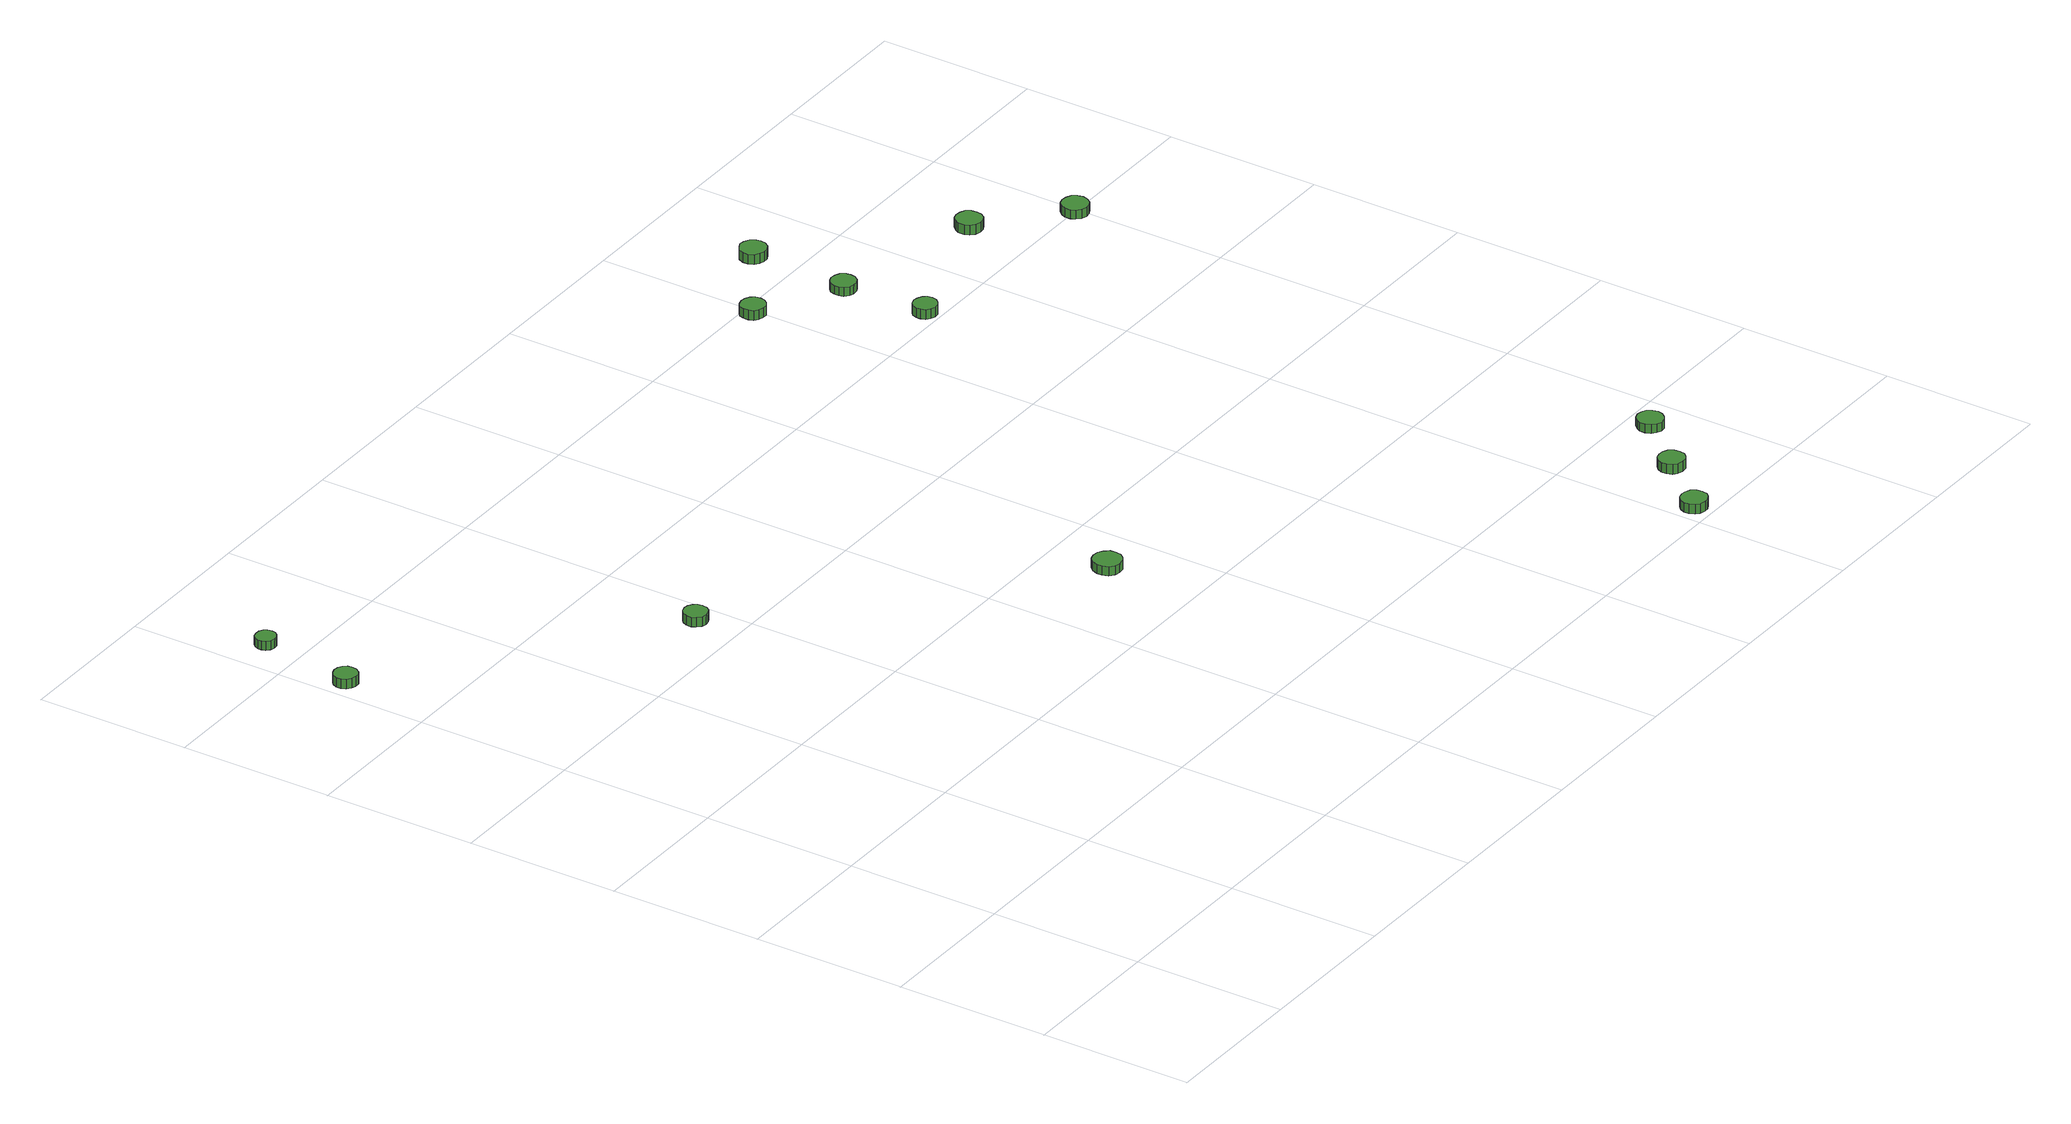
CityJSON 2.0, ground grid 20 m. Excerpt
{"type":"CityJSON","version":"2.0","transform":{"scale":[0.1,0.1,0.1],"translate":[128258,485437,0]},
"CityObjects":{
"tree1":{"type":"SolitaryVegetationObject","attributes":{"function":"something"},"geometry":[{"type":"MultiSurface","lod":"1","boundaries":[[[0,1,2,3,4,5,6,7,8,9,10,11,12,13,14]],[[15,16,17,18,19,20,21,22,23,24,25,26,27,28,29]],[[0,29,28,1]],[[1,28,27,2]],[[2,27,26,3]],[[3,26,25,4]],[[4,25,24,5]],[[5,24,23,6]],[[6,23,22,7]],[[7,22,21,8]],[[8,21,20,9]],[[9,20,19,10]],[[10,19,18,11]],[[11,18,17,12]],[[12,17,16,13]],[[13,16,15,14]],[[14,15,29,0]]]}]},
"tree2":{"type":"SolitaryVegetationObject","attributes":{"function":"something"},"geometry":[{"type":"MultiSurface","lod":"1","boundaries":[[[30,31,32,33,34,35,36,37,38,39,40,41,42,43,44]],[[45,46,47,48,49,50,51,52,53,54,55,56,57,58,59]],[[30,59,58,31]],[[31,58,57,32]],[[32,57,56,33]],[[33,56,55,34]],[[34,55,54,35]],[[35,54,53,36]],[[36,53,52,37]],[[37,52,51,38]],[[38,51,50,39]],[[39,50,49,40]],[[40,49,48,41]],[[41,48,47,42]],[[42,47,46,43]],[[43,46,45,44]],[[44,45,59,30]]]}]},
"tree3":{"type":"SolitaryVegetationObject","attributes":{"function":"something"},"geometry":[{"type":"MultiSurface","lod":"1","boundaries":[[[60,61,62,63,64,65,66,67,68,69,70,71,72,73,74]],[[75,76,77,78,79,80,81,82,83,84,85,86,87,88,89]],[[60,89,88,61]],[[61,88,87,62]],[[62,87,86,63]],[[63,86,85,64]],[[64,85,84,65]],[[65,84,83,66]],[[66,83,82,67]],[[67,82,81,68]],[[68,81,80,69]],[[69,80,79,70]],[[70,79,78,71]],[[71,78,77,72]],[[72,77,76,73]],[[73,76,75,74]],[[74,75,89,60]]]}]},
"tree4":{"type":"SolitaryVegetationObject","attributes":{"function":"something"},"geometry":[{"type":"MultiSurface","lod":"1","boundaries":[[[90,91,92,93,94,95,96,97,98,99,100,101,102,103,104]],[[105,106,107,108,109,110,111,112,113,114,115,116,117,118,119]],[[90,119,118,91]],[[91,118,117,92]],[[92,117,116,93]],[[93,116,115,94]],[[94,115,114,95]],[[95,114,113,96]],[[96,113,112,97]],[[97,112,111,98]],[[98,111,110,99]],[[99,110,109,100]],[[100,109,108,101]],[[101,108,107,102]],[[102,107,106,103]],[[103,106,105,104]],[[104,105,119,90]]]}]},
"tree5":{"type":"SolitaryVegetationObject","attributes":{"function":"something"},"geometry":[{"type":"MultiSurface","lod":"1","boundaries":[[[120,121,122,123,124,125,126,127,128,129,130,131,132,133,134]],[[135,136,137,138,139,140,141,142,143,144,145,146,147,148,149]],[[120,149,148,121]],[[121,148,147,122]],[[122,147,146,123]],[[123,146,145,124]],[[124,145,144,125]],[[125,144,143,126]],[[126,143,142,127]],[[127,142,141,128]],[[128,141,140,129]],[[129,140,139,130]],[[130,139,138,131]],[[131,138,137,132]],[[132,137,136,133]],[[133,136,135,134]],[[134,135,149,120]]]}]},
"tree6":{"type":"SolitaryVegetationObject","attributes":{"function":"something"},"geometry":[{"type":"MultiSurface","lod":"1","boundaries":[[[150,151,152,153,154,155,156,157,158,159,160,161,162,163,164]],[[165,166,167,168,169,170,171,172,173,174,175,176,177,178,179]],[[150,179,178,151]],[[151,178,177,152]],[[152,177,176,153]],[[153,176,175,154]],[[154,175,174,155]],[[155,174,173,156]],[[156,173,172,157]],[[157,172,171,158]],[[158,171,170,159]],[[159,170,169,160]],[[160,169,168,161]],[[161,168,167,162]],[[162,167,166,163]],[[163,166,165,164]],[[164,165,179,150]]]}]},
"tree7":{"type":"SolitaryVegetationObject","attributes":{"function":"something"},"geometry":[{"type":"MultiSurface","lod":"1","boundaries":[[[180,181,182,183,184,185,186,187,188,189,190,191,192,193,194]],[[195,196,197,198,199,200,201,202,203,204,205,206,207,208,209]],[[180,209,208,181]],[[181,208,207,182]],[[182,207,206,183]],[[183,206,205,184]],[[184,205,204,185]],[[185,204,203,186]],[[186,203,202,187]],[[187,202,201,188]],[[188,201,200,189]],[[189,200,199,190]],[[190,199,198,191]],[[191,198,197,192]],[[192,197,196,193]],[[193,196,195,194]],[[194,195,209,180]]]}]},
"tree8":{"type":"SolitaryVegetationObject","attributes":{"function":"something"},"geometry":[{"type":"MultiSurface","lod":"1","boundaries":[[[210,211,212,213,214,215,216,217,218,219,220,221,222,223,224]],[[225,226,227,228,229,230,231,232,233,234,235,236,237,238,239]],[[210,239,238,211]],[[211,238,237,212]],[[212,237,236,213]],[[213,236,235,214]],[[214,235,234,215]],[[215,234,233,216]],[[216,233,232,217]],[[217,232,231,218]],[[218,231,230,219]],[[219,230,229,220]],[[220,229,228,221]],[[221,228,227,222]],[[222,227,226,223]],[[223,226,225,224]],[[224,225,239,210]]]}]},
"tree9":{"type":"SolitaryVegetationObject","attributes":{"function":"something"},"geometry":[{"type":"MultiSurface","lod":"1","boundaries":[[[240,241,242,243,244,245,246,247,248,249,250,251,252,253,254]],[[255,256,257,258,259,260,261,262,263,264,265,266,267,268,269]],[[240,269,268,241]],[[241,268,267,242]],[[242,267,266,243]],[[243,266,265,244]],[[244,265,264,245]],[[245,264,263,246]],[[246,263,262,247]],[[247,262,261,248]],[[248,261,260,249]],[[249,260,259,250]],[[250,259,258,251]],[[251,258,257,252]],[[252,257,256,253]],[[253,256,255,254]],[[254,255,269,240]]]}]},
"tree10":{"type":"SolitaryVegetationObject","attributes":{"function":"something"},"geometry":[{"type":"MultiSurface","lod":"1","boundaries":[[[270,271,272,273,274,275,276,277,278,279,280,281,282,283,284]],[[285,286,287,288,289,290,291,292,293,294,295,296,297,298,299]],[[270,299,298,271]],[[271,298,297,272]],[[272,297,296,273]],[[273,296,295,274]],[[274,295,294,275]],[[275,294,293,276]],[[276,293,292,277]],[[277,292,291,278]],[[278,291,290,279]],[[279,290,289,280]],[[280,289,288,281]],[[281,288,287,282]],[[282,287,286,283]],[[283,286,285,284]],[[284,285,299,270]]]}]},
"tree11":{"type":"SolitaryVegetationObject","attributes":{"function":"something"},"geometry":[{"type":"MultiSurface","lod":"1","boundaries":[[[300,301,302,303,304,305,306,307,308,309,310,311,312,313,314]],[[315,316,317,318,319,320,321,322,323,324,325,326,327,328,329]],[[300,329,328,301]],[[301,328,327,302]],[[302,327,326,303]],[[303,326,325,304]],[[304,325,324,305]],[[305,324,323,306]],[[306,323,322,307]],[[307,322,321,308]],[[308,321,320,309]],[[309,320,319,310]],[[310,319,318,311]],[[311,318,317,312]],[[312,317,316,313]],[[313,316,315,314]],[[314,315,329,300]]]}]},
"tree12":{"type":"SolitaryVegetationObject","attributes":{"function":"something"},"geometry":[{"type":"MultiSurface","lod":"1","boundaries":[[[330,331,332,333,334,335,336,337,338,339,340,341,342,343,344]],[[345,346,347,348,349,350,351,352,353,354,355,356,357,358,359]],[[330,359,358,331]],[[331,358,357,332]],[[332,357,356,333]],[[333,356,355,334]],[[334,355,354,335]],[[335,354,353,336]],[[336,353,352,337]],[[337,352,351,338]],[[338,351,350,339]],[[339,350,349,340]],[[340,349,348,341]],[[341,348,347,342]],[[342,347,346,343]],[[343,346,345,344]],[[344,345,359,330]]]}]},
"tree13":{"type":"SolitaryVegetationObject","attributes":{"function":"something"},"geometry":[{"type":"MultiSurface","lod":"1","boundaries":[[[360,361,362,363,364,365,366,367,368,369,370,371,372,373,374]],[[375,376,377,378,379,380,381,382,383,384,385,386,387,388,389]],[[360,389,388,361]],[[361,388,387,362]],[[362,387,386,363]],[[363,386,385,364]],[[364,385,384,365]],[[365,384,383,366]],[[366,383,382,367]],[[367,382,381,368]],[[368,381,380,369]],[[369,380,379,370]],[[370,379,378,371]],[[371,378,377,372]],[[372,377,376,373]],[[373,376,375,374]],[[374,375,389,360]]]}]}
},
"vertices":[
[34,1118,25],[33,1124,25],[29,1129,25],[24,1132,25],[18,1133,25],[12,1131,25],[7,1127,25],[4,1121,25],[4,1115,25],[7,1109,25],[12,1105,25],[18,1103,25],[24,1103,25],[29,1106,25],[33,1112,25],[33,1112,12],[29,1106,12],[24,1103,12],[18,1103,12],[12,1105,12],[7,1109,12],[4,1115,12],[4,1121,12],[7,1127,12],[12,1131,12],[18,1133,12],[24,1132,12],[29,1129,12],[33,1124,12],[34,1118,12],
[52,1242,25],[51,1248,25],[48,1252,25],[43,1255,25],[38,1255,25],[32,1254,25],[28,1250,25],[26,1245,25],[26,1240,25],[28,1235,25],[32,1231,25],[38,1229,25],[43,1230,25],[48,1233,25],[51,1237,25],[51,1237,13],[48,1233,13],[43,1230,13],[38,1229,13],[32,1231,13],[28,1235,13],[26,1240,13],[26,1245,13],[28,1250,13],[32,1254,13],[38,1255,13],[43,1255,13],[48,1252,13],[51,1248,13],[52,1242,13],
[365,846,33],[364,852,33],[360,857,33],[355,860,33],[349,861,33],[343,859,33],[338,855,33],[335,849,33],[335,842,33],[338,837,33],[343,832,33],[349,830,33],[355,831,33],[360,834,33],[364,839,33],[364,839,20],[360,834,20],[355,831,20],[349,830,20],[343,832,20],[338,837,20],[335,842,20],[335,849,20],[338,855,20],[343,859,20],[349,861,20],[355,860,20],[360,857,20],[364,852,20],[365,846,20],
[744,516,24],[743,524,24],[738,530,24],[732,534,24],[724,535,24],[717,533,24],[711,527,24],[708,520,24],[708,513,24],[711,505,24],[717,500,24],[724,498,24],[732,499,24],[738,503,24],[743,509,24],[743,509,12],[738,503,12],[732,499,12],[724,498,12],[717,500,12],[711,505,12],[708,513,12],[708,520,12],[711,527,12],[717,533,12],[724,535,12],[732,534,12],[738,530,12],[743,524,12],[744,516,12],
[1244,25,18],[1243,32,18],[1239,38,18],[1232,41,18],[1226,42,18],[1219,40,18],[1214,35,18],[1211,29,18],[1211,22,18],[1214,15,18],[1219,11,18],[1226,9,18],[1232,9,18],[1239,13,18],[1243,18,18],[1243,18,5],[1239,13,5],[1232,9,5],[1226,9,5],[1219,11,5],[1214,15,5],[1211,22,5],[1211,29,5],[1214,35,5],[1219,40,5],[1226,42,5],[1232,41,5],[1239,38,5],[1243,32,5],[1244,25,5],
[1306,97,18],[1305,104,18],[1301,110,18],[1295,113,18],[1288,114,18],[1281,112,18],[1276,107,18],[1273,101,18],[1273,94,18],[1276,87,18],[1281,83,18],[1288,81,18],[1295,81,18],[1301,85,18],[1305,90,18],[1305,90,5],[1301,85,5],[1295,81,5],[1288,81,5],[1281,83,5],[1276,87,5],[1273,94,5],[1273,101,5],[1276,107,5],[1281,112,5],[1288,114,5],[1295,113,5],[1301,110,5],[1305,104,5],[1306,97,5],
[1000,1180,26],[999,1187,26],[995,1192,26],[989,1195,26],[983,1196,26],[976,1194,26],[971,1190,26],[969,1184,26],[969,1177,26],[971,1171,26],[976,1167,26],[983,1165,26],[989,1165,26],[995,1169,26],[999,1174,26],[999,1174,13],[995,1169,13],[989,1165,13],[983,1165,13],[976,1167,13],[971,1171,13],[969,1177,13],[969,1184,13],[971,1190,13],[976,1194,13],[983,1196,13],[989,1195,13],[995,1192,13],[999,1187,13],[1000,1180,13],
[1111,1013,26],[1110,1019,26],[1106,1024,26],[1100,1027,26],[1094,1028,26],[1088,1026,26],[1083,1022,26],[1081,1016,26],[1081,1010,26],[1083,1004,26],[1088,1000,26],[1094,998,26],[1100,998,26],[1106,1002,26],[1110,1007,26],[1110,1007,13],[1106,1002,13],[1100,998,13],[1094,998,13],[1088,1000,13],[1083,1004,13],[1081,1010,13],[1081,1016,13],[1083,1022,13],[1088,1026,13],[1094,1028,13],[1100,1027,13],[1106,1024,13],[1110,1019,13],[1111,1013,13],
[1369,168,18],[1367,175,18],[1363,181,18],[1357,184,18],[1350,185,18],[1344,183,18],[1339,178,18],[1336,172,18],[1336,165,18],[1339,158,18],[1344,154,18],[1350,151,18],[1357,152,18],[1363,156,18],[1367,161,18],[1367,161,6],[1363,156,6],[1357,152,6],[1350,151,6],[1344,154,6],[1339,158,6],[1336,165,6],[1336,172,6],[1339,178,6],[1344,183,6],[1350,185,6],[1357,184,6],[1363,181,6],[1367,175,6],[1369,168,6],
[1104,1122,25],[1103,1128,25],[1099,1134,25],[1093,1137,25],[1086,1138,25],[1080,1136,25],[1075,1131,25],[1073,1125,25],[1073,1119,25],[1075,1113,25],[1080,1108,25],[1086,1106,25],[1093,1107,25],[1099,1110,25],[1103,1116,25],[1103,1116,13],[1099,1110,13],[1093,1107,13],[1086,1106,13],[1080,1108,13],[1075,1113,13],[1073,1119,13],[1073,1125,13],[1075,1131,13],[1080,1136,13],[1086,1138,13],[1093,1137,13],[1099,1134,13],[1103,1128,13],[1104,1122,13],
[1118,1257,20],[1117,1263,20],[1113,1269,20],[1106,1273,20],[1099,1274,20],[1093,1271,20],[1087,1267,20],[1084,1260,20],[1084,1253,20],[1087,1246,20],[1093,1242,20],[1099,1240,20],[1106,1240,20],[1113,1244,20],[1117,1250,20],[1117,1250,7],[1113,1244,7],[1106,1240,7],[1099,1240,7],[1093,1242,7],[1087,1246,7],[1084,1253,7],[1084,1260,7],[1087,1267,7],[1093,1271,7],[1099,1274,7],[1106,1273,7],[1113,1269,7],[1117,1263,7],[1118,1257,7],
[1313,1083,19],[1312,1090,19],[1308,1096,19],[1302,1099,19],[1295,1100,19],[1288,1098,19],[1283,1093,19],[1280,1087,19],[1280,1079,19],[1283,1073,19],[1288,1068,19],[1295,1066,19],[1302,1067,19],[1308,1070,19],[1312,1076,19],[1312,1076,6],[1308,1070,6],[1302,1067,6],[1295,1066,6],[1288,1068,6],[1283,1073,6],[1280,1079,6],[1280,1087,6],[1283,1093,6],[1288,1098,6],[1295,1100,6],[1302,1099,6],[1308,1096,6],[1312,1090,6],[1313,1083,6],
[1412,999,18],[1410,1006,18],[1406,1012,18],[1400,1015,18],[1393,1016,18],[1386,1014,18],[1381,1009,18],[1378,1003,18],[1378,995,18],[1381,989,18],[1386,984,18],[1393,982,18],[1400,983,18],[1406,986,18],[1410,992,18],[1410,992,6],[1406,986,6],[1400,983,6],[1393,982,6],[1386,984,6],[1381,989,6],[1378,995,6],[1378,1003,6],[1381,1009,6],[1386,1014,6],[1393,1016,6],[1400,1015,6],[1406,1012,6],[1410,1006,6],[1412,999,6]
]}
